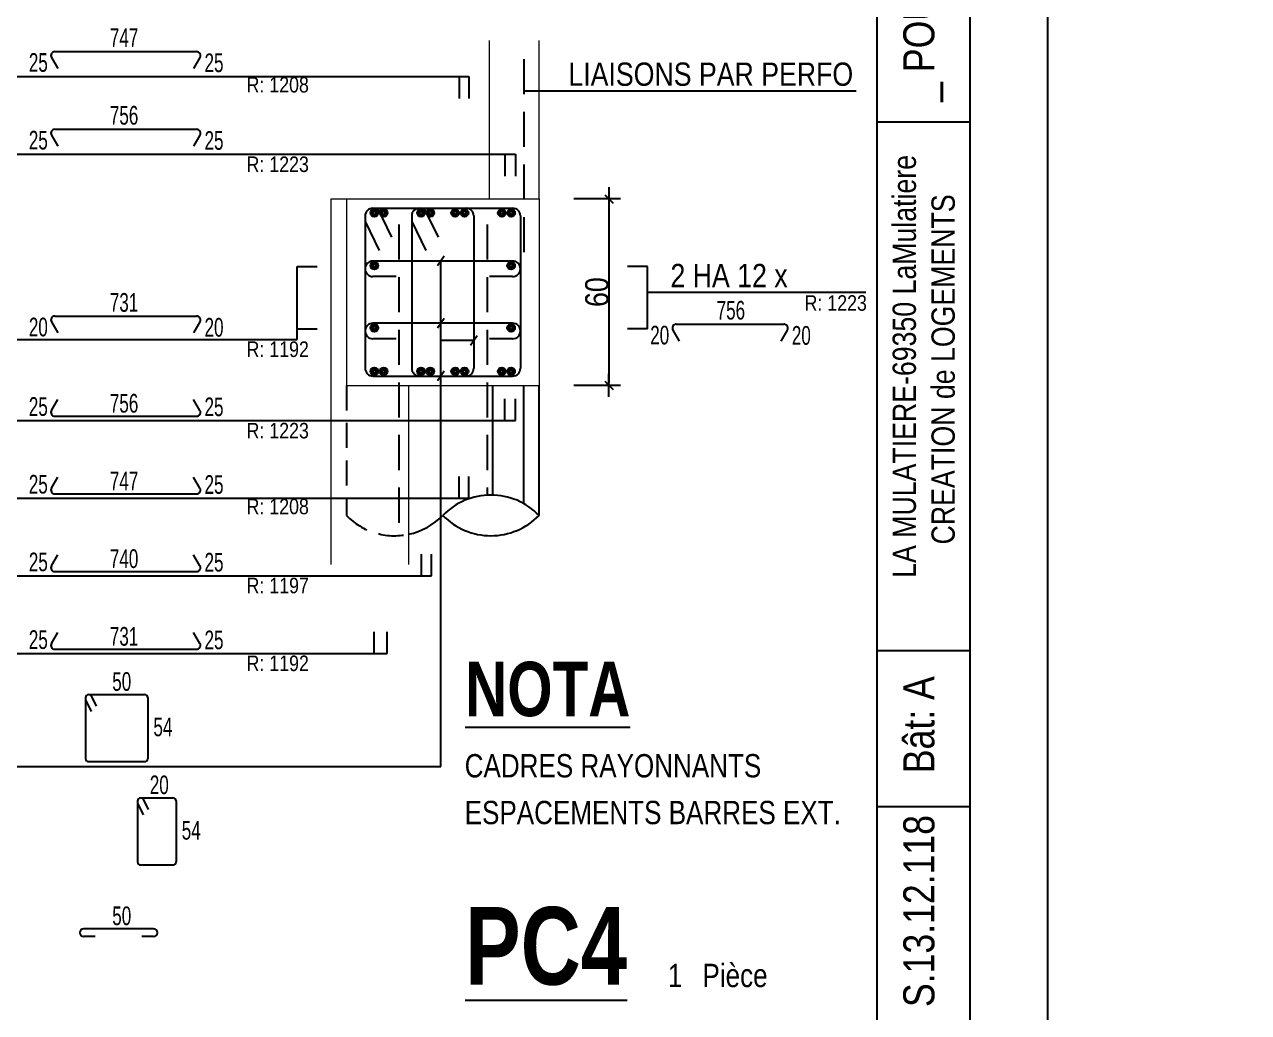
# Model space of a CAD drawing. Header units: centimetres. Extents: x 20328 to 51171, y -21855 to -16644.
# Drawn here: x 31165 to 31953, y -18408 to -17772 of the extents above; entities that cross this region are included whole.
import ezdxf
from ezdxf.enums import TextEntityAlignment as Align

# ---------------------------------------------------------------- set-up
doc = ezdxf.new("R2010")
doc.units = ezdxf.units.CM
doc.header["$LTSCALE"] = 25.4
doc.header["$PDMODE"] = 1
doc.header["$PDSIZE"] = -2
doc.linetypes.add('CACHEX2', pattern=[19.05, 12.7, -6.35])
for name, color, linetype in [('01_cote_gen', 4, 'Continuous'), ('01_fenetres', 171, 'Continuous'), ('01_linteaux', 2, 'Continuous'), ('01_murs_sup', 2, 'CACHEX2'), ('01_poch_murs', 253, 'Continuous'), ('01_texte', 230, 'Continuous'), ('AA_COTES', 2, 'Continuous')]:
    doc.layers.add(name, color=color, linetype=linetype)
doc.layers.add('01_murs_coup', color=5, linetype='Continuous', lineweight=60)
doc.styles.add('impact', font='impact.ttf')
doc.styles.add('MATTE_TXT', font='arial.ttf')
doc.styles.add('STYLE2', font='ARIALN.TTF')
doc.dimstyles.new('JB25', dxfattribs={"dimscale": 0.1, "dimtxt": 150, "dimasz": 15, "dimexe": 0.1, "dimexo": 0.1, "dimgap": 0.09, "dimtad": 1, "dimdec": 1, "dimlfac": 0.5, "dimdsep": 46, "dimtxsty": 'STYLE2', "dimblk1": 'BOND_G', "dimblk2": 'BOND_D', "dimsah": 1, "dimcen": 1.5, "dimdle": 0.01, "dimse1": 1, "dimse2": 1, "dimclrd": 4, "dimclre": 2, "dimclrt": 6, "dimazin": 2, "dimtfac": 2.333333, "dimtdec": 1, "dimtix": 1, "dimtmove": 2, "dimatfit": 3, "dimldrblk": 'BOND_G', "dimfxl": 1, "dimtolj": 1, "dimtzin": 0, "dimarcsym": 0})

# ---------------------------------------------------------------- blocks, each defined once
blk = doc.blocks.new('BOND_G')
at = {"layer": 'AA_COTES', "color": 0}
for p, q in [((0, -5), (0, 15)), ((5, 0), (-5, 0)), ((1.77, 1.77), (-1.77, -1.77))]:
    blk.add_line(p, q, dxfattribs=at)
blk = doc.blocks.new('BOND_D')
at = {"layer": 'AA_COTES', "color": 0}
for p, q in [((5, 0), (-5, 0)), ((-1.77, -1.77), (1.77, 1.77)), ((0, 5), (0, -15))]:
    blk.add_line(p, q, dxfattribs=at)
blk = doc.blocks.new('*D65')
at = {"layer": '01_cote_gen', "color": 4, "lineweight": -2, "ltscale": 3, "transparency": 16777216}
blk.add_line((31541.04, -17885.84), (31541.04, -18002.84), dxfattribs=at)
at = {"layer": 'Defpoints', "color": 0, "ltscale": 3, "transparency": 16777216}
for p in [(31436.01, -17884.34), (31436.01, -18004.34), (31541.04, -18004.34)]:
    blk.add_point(p, dxfattribs=at)
at = {"layer": '01_cote_gen', "color": 4, "lineweight": -2, "ltscale": 3, "transparency": 16777216, "xscale": 1.5, "yscale": 1.5, "zscale": 1.5}
for name, p, rotation in [('BOND_G', (31541.04, -17884.34), 90), ('BOND_D', (31541.04, -18004.34), 270)]:
    blk.add_blockref(name, p, dxfattribs=dict(at, rotation=rotation))
at = {"layer": '01_cote_gen', "color": 6, "ltscale": 3, "transparency": 16777216, "insert": (31533.37, -17944.34), "char_height": 15, "attachment_point": 5, "rotation": 90, "style": 'STYLE2'}
blk.add_mtext('\\A1;60', dxfattribs=at)

msp = doc.modelspace()

# ---------------------------------------------------------------- hatches: boundary and pattern name
at = {"layer": '01_murs_sup', "ltscale": 3}
h = msp.add_hatch(dxfattribs=at)
h.set_pattern_fill('DASH', color=256, scale=5, angle=90.48278)
h.set_pattern_definition([(90.48278, (14459.826, 23248.998), (-16.008199, 15.740674), [15.875, -15.875])])
h.paths.add_polyline_path([(30311.98, -17572.43, 0.002531), (30287.41, -17571.6), (30266.28, -17593.09, -0.002575), (30291.04, -17593.72)])
h.paths.add_polyline_path([(30340.27, -17543.65, -0.006516), (30404.2, -17547.68, -0.046273), (30411.44, -17538.8), (30386.54, -17514.32, 0.004068), (30346.11, -17511.91), (30287.41, -17571.6, -0.002531), (30311.98, -17572.43)])
h.paths.add_polyline_path([(30346.11, -17511.91, 0.002955), (30316.71, -17510.57), (30257.36, -17570.93, -0.003096), (30287.41, -17571.6)])
h.paths.add_polyline_path([(30461.72, -17520.57, 0.007576), (30386.54, -17514.32), (30411.44, -17538.8, -0.226746)])
h.paths.add_polyline_path([(30482.57, -17554.9), (30499.12, -17538.07, 0.414214), (30411.44, -17538.8), (30421.89, -17549.09, -0.006201)])
h.paths.add_polyline_path([(30524.91, -17527.61, 0.001402), (30511.06, -17525.92), (30499.12, -17538.07, -0.099823), (30512.85, -17558.37, -0.000832), (30520.97, -17559.36)])
h.paths.add_polyline_path([(27972.26, -18516.25), (27993.08, -18536.73), (28007.9, -18521.65), (27987.08, -18501.17)], flags=9)
h.paths.add_polyline_path([(28954.99, -17942.06), (28975.82, -17962.53), (28990.64, -17947.46), (28969.82, -17926.98)], flags=9)
h.paths.add_polyline_path([(29518.41, -20956.75), (29597.44, -21034.47), (29629.66, -21001.7), (29550.63, -20923.99)], flags=9)
h.paths.add_polyline_path([(27580.21, -17779.35), (27623.76, -17822.17), (27678.55, -17766.45), (27635, -17723.63)], flags=9)
h.paths.add_polyline_path([(27789.22, -17567.54), (27831.95, -17609.55), (27884.54, -17556.08), (27841.81, -17514.06)], flags=9)
h.paths.add_polyline_path([(28644.33, -16697.37), (28685.61, -16737.96), (28738.19, -16684.48), (28696.91, -16643.89)], flags=9)
h.paths.add_polyline_path([(29630.47, -17879.95), (29712.51, -17897.48), (29734.46, -17794.8), (29652.41, -17777.26)], flags=9)
h.paths.add_polyline_path([(31595.94, -18192.72), (31677.99, -18210.25), (31699.93, -18107.57), (31617.88, -18090.04)], flags=9)
h.paths.add_polyline_path([(31279.48, -17991.92), (31337.27, -18048.74), (31410.89, -17973.87), (31353.1, -17917.05)], flags=9)
h.paths.add_polyline_path([(31834.83, -18589.34), (31910.47, -18663.71), (31951.83, -18621.64), (31876.2, -18547.27)], flags=9)
h.paths.add_polyline_path([(32487.17, -18530.13), (32643.46, -18683.8), (32675.7, -18651.01), (32519.41, -18497.34)], flags=9)
h.paths.add_polyline_path([(31810.93, -18429.95), (32052.06, -18667.05), (32084.13, -18634.44), (31843, -18397.34)], flags=9)
h.paths.add_polyline_path([(32212.7, -18892.34), (32368.99, -19046.02), (32401.23, -19013.23), (32244.94, -18859.56)], flags=9)
h.paths.add_polyline_path([(31777.24, -18464.16), (31933.53, -18617.83), (31965.77, -18585.05), (31809.48, -18431.37)], flags=9)
h.paths.add_polyline_path([(32270.29, -19017.52), (32345.93, -19091.89), (32387.29, -19049.83), (32311.66, -18975.46)], flags=9)
h.paths.add_polyline_path([(32246.4, -18858.14), (32487.52, -19095.23), (32519.59, -19062.62), (32278.46, -18825.53)], flags=9)
h.paths.add_polyline_path([(28192.6, -18655.44), (28280, -18741.38), (28309.65, -18711.22), (28222.25, -18625.28)], flags=9)
h.paths.add_polyline_path([(28111.55, -18681.74), (28248.69, -18816.59), (28280.91, -18783.82), (28143.77, -18648.97)], flags=9)
h.paths.add_polyline_path([(28501.76, -18928.34), (28636.4, -18927.14), (28635.97, -18879.71), (28501.34, -18880.92)], flags=9)
h.paths.add_polyline_path([(27502.65, -19897.39), (27497.45, -20031.94), (27544.84, -20033.76), (27550.04, -19899.22)], flags=9)
h.paths.add_polyline_path([(28420.71, -21271), (28555.03, -21280.28), (28558.3, -21232.97), (28423.97, -21223.69)], flags=9)
h.paths.add_polyline_path([(29574.93, -19249.71), (29675.55, -19147.38), (29642.76, -19115.14), (29542.14, -19217.47)], flags=9)
h.paths.add_polyline_path([(29557.49, -19198.56), (29635.21, -19119.53), (29602.44, -19087.31), (29524.73, -19166.35)], flags=9)
h.paths.add_polyline_path([(27639.42, -19180.97), (27741.74, -19281.58), (27773.96, -19248.81), (27671.64, -19148.2)], flags=9)
h.paths.add_polyline_path([(27690.54, -19163.55), (27769.58, -19241.26), (27801.8, -19208.5), (27722.76, -19130.78)], flags=9)
h.paths.add_polyline_path([(30303.64, -18550.86), (30416.32, -18661.65), (30445.97, -18631.49), (30333.29, -18520.7)], flags=9)
h.paths.add_polyline_path([(30339.94, -18482.15), (30477.09, -18617.01), (30509.33, -18584.22), (30372.18, -18449.36)], flags=9)
h.paths.add_polyline_path([(30407.51, -18445.23), (30514.82, -18550.75), (30544.48, -18520.59), (30437.16, -18415.07)], flags=9)
h.paths.add_polyline_path([(30796.52, -18154.79), (30785.92, -18318.91), (30831.78, -18321.87), (30842.38, -18157.75)], flags=9)
h.paths.add_polyline_path([(31214.96, -18262.32), (31148.21, -18412.62), (31190.21, -18431.27), (31256.96, -18280.97)], flags=9)
h.paths.add_polyline_path([(30791.27, -19409.37), (30810.66, -19428.43), (30825.48, -19413.35), (30806.1, -19394.29)], flags=9)
h.paths.add_polyline_path([(30716.35, -19496.98), (30737.17, -19517.45), (30751.99, -19502.37), (30731.17, -19481.9)], flags=9)
h.paths.add_polyline_path([(30679.82, -19609.72), (30701.12, -19630.66), (30715.94, -19615.59), (30694.64, -19594.64)], flags=9)
h.paths.add_polyline_path([(30780.27, -19698.68), (30801.57, -19719.62), (30816.4, -19704.55), (30795.1, -19683.6)], flags=9)
h.paths.add_polyline_path([(30848.75, -19768.82), (30869.57, -19789.29), (30884.4, -19774.21), (30863.57, -19753.74)], flags=9)
h.paths.add_polyline_path([(30920.05, -19838.93), (30941.35, -19859.87), (30956.18, -19844.79), (30934.88, -19823.85)], flags=9)
h.paths.add_polyline_path([(31277.62, -19790.41), (31294.61, -19807.12), (31309.44, -19792.05), (31292.44, -19775.34)], flags=9)
h.paths.add_polyline_path([(31201.18, -19866.72), (31222.48, -19887.67), (31237.31, -19872.59), (31216.01, -19851.64)], flags=9)
h.paths.add_polyline_path([(31113.38, -19936.05), (31134.68, -19957), (31149.5, -19941.92), (31128.2, -19920.98)], flags=9)
h.paths.add_polyline_path([(31008.34, -19910.31), (31030.12, -19931.73), (31044.94, -19916.65), (31023.16, -19895.23)], flags=9)
h.paths.add_polyline_path([(31289.39, -19415.95), (31307.98, -19397.04), (31292.9, -19382.21), (31274.31, -19401.12)], flags=9)
h.paths.add_polyline_path([(31344.42, -19470.53), (31363.48, -19451.14), (31348.4, -19436.32), (31329.34, -19455.7)], flags=9)
h.paths.add_polyline_path([(31431.25, -19555.92), (31450.32, -19536.54), (31435.24, -19521.71), (31416.18, -19541.1)], flags=9)
h.paths.add_polyline_path([(31399.62, -19651.68), (31418.22, -19632.77), (31403.14, -19617.95), (31384.55, -19636.86)], flags=9)
h.paths.add_polyline_path([(31232.63, -19360.61), (31251.69, -19341.23), (31236.62, -19326.4), (31217.55, -19345.79)], flags=9)
h.paths.add_polyline_path([(31160.65, -19290.3), (31180.18, -19270.44), (31165.1, -19255.61), (31145.57, -19275.47)], flags=9)
h.paths.add_polyline_path([(31059.42, -19239.86), (31078.49, -19220.47), (31063.41, -19205.65), (31044.35, -19225.03)], flags=9)
h.paths.add_polyline_path([(30949.67, -19273.79), (30969.05, -19292.85), (30983.88, -19277.77), (30964.49, -19258.71)], flags=9)
h.paths.add_polyline_path([(30886.52, -19338.01), (30901.59, -19352.84), (30916.42, -19337.76), (30901.34, -19322.94)], flags=9)
h.paths.add_polyline_path([(31234.19, -20656.74), (31346.87, -20767.53), (31376.52, -20737.38), (31263.84, -20626.58)], flags=9)
h.paths.add_polyline_path([(31270.51, -20588.02), (31407.65, -20722.87), (31439.87, -20690.11), (31302.72, -20555.25)], flags=9)
h.paths.add_polyline_path([(31338.05, -20551.11), (31445.37, -20656.63), (31475.02, -20626.47), (31367.71, -20520.95)], flags=9)
h.paths.add_polyline_path([(27823.8, -18328.37), (27917.25, -18420.26), (27971.88, -18364.7), (27878.43, -18272.81)], flags=9)
h.paths.add_polyline_path([(28102.6, -18201.38), (28195.74, -18292.96), (28250.34, -18237.44), (28157.2, -18145.85)], flags=9)
edge = h.paths.add_edge_path()
edge.add_line((30555.39, -17563.89), (30559.78, -17532.19))
edge.add_arc((30217.94, -19998.06), 2489.45, 82.10751, 82.917)
edge.add_line((30524.91, -17527.61), (30520.97, -17559.36))
edge.add_arc((30217.94, -19998.06), 2457.45, 82.10751, 82.917, ccw=False)
h = msp.add_hatch(dxfattribs=at)
h.set_pattern_fill('DASH', color=256, scale=2.5, angle=107.04802)
h.set_pattern_definition([(107.048023, (16808.495, 37.6584), (-9.915783, 5.2616595), [7.9375, -7.9375])])
h.paths.add_polyline_path([(30224.84, -17266.14, 0.002531), (30212.95, -17269.25), (30205.89, -17282.56, -0.002575), (30217.85, -17279.33)])
h.paths.add_polyline_path([(30234.3, -17248.32, -0.006516), (30265.51, -17241.13, -0.046273), (30267.72, -17235.85), (30252.29, -17227.67, 0.004068), (30232.57, -17232.27), (30212.95, -17269.25, -0.002531), (30224.84, -17266.14)])
h.paths.add_polyline_path([(30232.57, -17232.27, 0.002955), (30218.29, -17235.82), (30198.45, -17273.21, -0.003096), (30212.95, -17269.25)])
h.paths.add_polyline_path([(30289.21, -17219.94, 0.007576), (30252.29, -17227.67), (30267.72, -17235.85, -0.226746)])
h.paths.add_polyline_path([(30304.1, -17233.42), (30309.63, -17223, 0.414214), (30267.72, -17235.85), (30274.19, -17239.29, -0.006201)])
h.paths.add_polyline_path([(30320.5, -17214.31, 0.001402), (30313.62, -17215.48), (30309.63, -17223, -0.099823), (30319.11, -17230.77, -0.000832), (30323.14, -17230.09)])
h.paths.add_polyline_path([(30415.57, -17218.23, -0.015336), (30416.41, -17216.53, -0.259481), (30441.71, -17200.13, 0.024525), (30320.5, -17214.31), (30323.14, -17230.09, -0.018968)])
h.paths.add_polyline_path([(30452.05, -17215.5), (30458.33, -17203.67, 0.414214), (30416.41, -17216.53), (30419.05, -17217.93, -0.006733)])
h.paths.add_polyline_path([(30546.26, -17213.47), (30552.78, -17197.6, 0.018479), (30460.81, -17198.99), (30458.33, -17203.67, -0.131143), (30470.04, -17214.56, -0.015513)])
h.paths.add_polyline_path([(30595.48, -17199.27, 0.008584), (30552.78, -17197.6), (30549.11, -17206.53), (30562.93, -17213.87, -0.000892), (30567.31, -17214.01, -0.275915)])
h.paths.add_polyline_path([(30718.42, -17228.53, -0.275915), (30748.19, -17217.37, 0.028052), (30609.7, -17200.15), (30608.27, -17202.83, -0.162718), (30621.82, -17217.08, -0.0198)])
h.paths.add_polyline_path([(30866.58, -17261.57, -0.275915), (30897.5, -17254.17, 0.028935), (30757.87, -17219.17), (30757.18, -17220.49, -0.194612), (30772.13, -17238.29, -0.0198)])
h.paths.add_polyline_path([(29238.08, -18052), (29250.98, -18058.85), (29255.93, -18049.51), (29243.04, -18042.66)], flags=9)
h.paths.add_polyline_path([(29627.2, -17636.73), (29640.1, -17643.57), (29645.06, -17634.24), (29632.16, -17627.39)], flags=9)
h.paths.add_polyline_path([(30326.97, -19001.2), (30375.93, -19027.18), (30386.7, -19006.88), (30337.74, -18980.9)], flags=9)
h.paths.add_polyline_path([(28945.15, -17754.73), (28972.12, -17769.05), (28990.44, -17734.53), (28963.46, -17720.22)], flags=9)
h.paths.add_polyline_path([(29015.12, -17623.43), (29041.59, -17637.47), (29059.17, -17604.35), (29032.7, -17590.3)], flags=9)
h.paths.add_polyline_path([(29300.88, -17084.5), (29326.45, -17098.07), (29344.03, -17064.94), (29318.46, -17051.38)], flags=9)
h.paths.add_polyline_path([(29942.07, -17510.67), (29983.89, -17507.38), (29979.77, -17455.04), (29937.95, -17458.33)], flags=9)
h.paths.add_polyline_path([(30928.6, -17380.38), (30970.42, -17377.09), (30966.3, -17324.75), (30924.48, -17328.04)], flags=9)
h.paths.add_polyline_path([(30748.31, -17329.26), (30784.11, -17348.26), (30808.72, -17301.88), (30772.92, -17282.89)], flags=9)
h.paths.add_polyline_path([(31099.63, -17536.41), (31146.48, -17561.27), (31160.31, -17535.21), (31113.46, -17510.35)], flags=9)
h.paths.add_polyline_path([(31403.82, -17415.04), (31500.63, -17466.4), (31511.41, -17446.1), (31414.6, -17394.73)], flags=9)
h.paths.add_polyline_path([(31065.46, -17463.43), (31214.82, -17542.68), (31225.53, -17522.48), (31076.18, -17443.23)], flags=9)
h.paths.add_polyline_path([(31323.92, -17627.75), (31420.73, -17679.12), (31431.5, -17658.81), (31334.7, -17607.45)], flags=9)
h.paths.add_polyline_path([(31054.19, -17484.62), (31150.99, -17535.99), (31161.77, -17515.68), (31064.96, -17464.32)], flags=9)
h.paths.add_polyline_path([(31369.36, -17679.54), (31416.21, -17704.4), (31430.04, -17678.34), (31383.19, -17653.48)], flags=9)
h.paths.add_polyline_path([(31335.19, -17606.56), (31484.55, -17685.81), (31495.27, -17665.61), (31345.91, -17586.36)], flags=9)
h.paths.add_polyline_path([(29363.52, -18087.3), (29417.66, -18116.03), (29427.57, -18097.35), (29373.43, -18068.62)], flags=9)
h.paths.add_polyline_path([(29328.43, -18111.46), (29413.38, -18156.53), (29424.15, -18136.24), (29339.2, -18091.16)], flags=9)
h.paths.add_polyline_path([(29550.59, -18174.01), (29614.94, -18154.24), (29607.98, -18131.58), (29543.63, -18151.35)], flags=9)
h.paths.add_polyline_path([(29209.91, -18780.86), (29226.6, -18846.08), (29249.57, -18840.2), (29232.88, -18774.98)], flags=9)
h.paths.add_polyline_path([(29845.7, -19308.28), (29911.4, -19293.58), (29906.22, -19270.44), (29840.52, -19285.14)], flags=9)
h.paths.add_polyline_path([(30110.71, -18175.05), (30144.35, -18111.66), (30124.04, -18100.88), (30090.4, -18164.27)], flags=9)
h.paths.add_polyline_path([(30095.07, -18153.02), (30121.05, -18104.06), (30100.75, -18093.29), (30074.77, -18142.25)], flags=9)
h.paths.add_polyline_path([(29173.33, -18418.01), (29236.71, -18451.65), (29247.48, -18431.35), (29184.1, -18397.72)], flags=9)
h.paths.add_polyline_path([(29195.35, -18402.38), (29244.3, -18428.36), (29255.07, -18408.06), (29206.12, -18382.08)], flags=9)
h.paths.add_polyline_path([(30360.33, -17736.24), (30430.12, -17773.28), (30440.03, -17754.6), (30370.24, -17717.56)], flags=9)
h.paths.add_polyline_path([(30367.93, -17698.14), (30452.88, -17743.22), (30463.66, -17722.91), (30378.7, -17677.83)], flags=9)
h.paths.add_polyline_path([(30395.04, -17670.81), (30461.52, -17706.08), (30471.43, -17687.41), (30404.96, -17652.13)], flags=9)
h.paths.add_polyline_path([(30540.08, -17476.17), (30558.39, -17556.33), (30580.79, -17551.21), (30562.47, -17471.05)], flags=9)
h.paths.add_polyline_path([(30755.94, -17468.05), (30745.38, -17549.59), (30768.16, -17552.55), (30778.73, -17471)], flags=9)
h.paths.add_polyline_path([(30716.4, -18078.17), (30728.41, -18084.54), (30733.37, -18075.2), (30721.36, -18068.83)], flags=9)
h.paths.add_polyline_path([(30692.99, -18130.84), (30705.88, -18137.68), (30710.84, -18128.34), (30697.94, -18121.5)], flags=9)
h.paths.add_polyline_path([(30691.55, -18190.07), (30704.75, -18197.07), (30709.7, -18187.74), (30696.51, -18180.73)], flags=9)
h.paths.add_polyline_path([(30752.38, -18218.39), (30765.57, -18225.39), (30770.53, -18216.05), (30757.33, -18209.05)], flags=9)
h.paths.add_polyline_path([(30795.19, -18242.24), (30808.09, -18249.08), (30813.04, -18239.74), (30800.15, -18232.9)], flags=9)
h.paths.add_polyline_path([(30839.36, -18265.67), (30852.55, -18272.68), (30857.51, -18263.34), (30844.31, -18256.34)], flags=9)
h.paths.add_polyline_path([(31003.81, -18191.45), (31014.33, -18197.04), (31019.29, -18187.7), (31008.76, -18182.11)], flags=9)
h.paths.add_polyline_path([(30978.05, -18238.92), (30991.25, -18245.92), (30996.2, -18236.58), (30983.01, -18229.58)], flags=9)
h.paths.add_polyline_path([(30945.85, -18284.66), (30959.05, -18291.66), (30964, -18282.32), (30950.81, -18275.32)], flags=9)
h.paths.add_polyline_path([(30891.84, -18287.3), (30905.34, -18294.46), (30910.29, -18285.12), (30896.8, -18277.96)], flags=9)
h.paths.add_polyline_path([(30956.07, -18010.31), (30962.28, -17998.6), (30952.94, -17993.64), (30946.73, -18005.35)], flags=9)
h.paths.add_polyline_path([(30990.22, -18028.63), (30996.59, -18016.62), (30987.25, -18011.66), (30980.88, -18023.67)], flags=9)
h.paths.add_polyline_path([(31044.01, -18057.17), (31050.38, -18045.16), (31041.04, -18040.21), (31034.67, -18052.22)], flags=9)
h.paths.add_polyline_path([(31042.5, -18107.57), (31048.71, -18095.86), (31039.37, -18090.91), (31033.16, -18102.62)], flags=9)
h.paths.add_polyline_path([(30920.98, -17991.88), (30927.35, -17979.88), (30918.01, -17974.92), (30911.64, -17986.93)], flags=9)
h.paths.add_polyline_path([(30876.45, -17968.45), (30882.98, -17956.14), (30873.64, -17951.19), (30867.11, -17963.49)], flags=9)
h.paths.add_polyline_path([(30820.75, -17958.71), (30827.12, -17946.7), (30817.78, -17941.74), (30811.41, -17953.75)], flags=9)
h.paths.add_polyline_path([(30772.99, -17990.61), (30785, -17996.98), (30789.95, -17987.64), (30777.94, -17981.27)], flags=9)
h.paths.add_polyline_path([(30751.88, -18030.39), (30761.22, -18035.35), (30766.17, -18026.01), (30756.83, -18021.05)], flags=9)
h.paths.add_polyline_path([(31106.49, -18612.83), (31176.28, -18649.86), (31186.2, -18631.18), (31116.4, -18594.15)], flags=9)
h.paths.add_polyline_path([(31114.1, -18574.72), (31199.05, -18619.79), (31209.82, -18599.5), (31124.87, -18554.42)], flags=9)
h.paths.add_polyline_path([(31141.21, -18547.4), (31207.68, -18582.67), (31217.59, -18563.99), (31151.12, -18528.72)], flags=9)
h.paths.add_polyline_path([(29140.15, -17983.12), (29198.04, -18013.84), (29216.3, -17979.43), (29158.41, -17948.71)], flags=9)
h.paths.add_polyline_path([(29255.66, -17882.52), (29313.35, -17913.13), (29331.6, -17878.74), (29273.91, -17848.13)], flags=9)
edge = h.paths.add_edge_path()
edge.add_line((30962.64, -17293.67), (30968.33, -17278.71))
edge.add_arc((30525.56, -18442.03), 1244.73, 69.16249, 71.1505)
edge.add_line((30927.71, -17264.05), (30922.54, -17279.2))
edge.add_arc((30525.56, -18442.03), 1228.73, 69.16249, 71.1505, ccw=False)

# ---------------------------------------------------------------- linework, layer by layer
at = {"layer": '01_fenetres', "ltscale": 30}
for p, q in [((31713.4, -17090.41), (31713.4, -18475.41)), ((31773.4, -17090.41), (31773.4, -18475.41)), ((31773.4, -17090.41), (31773.4, -18475.41)), ((31713.4, -17834.74), (31773.4, -17834.74)), ((31713.4, -18174.91), (31773.4, -18174.91)), ((31713.4, -18275.41), (31773.4, -18275.41))]:
    msp.add_line(p, q, dxfattribs=at)
at = {"layer": '01_linteaux'}
for p, q in [((31184.37, -17789.52), (31275.64, -17789.52)), ((31182.2, -17793.27), (31186.29, -17800.35)), ((31277.8, -17793.27), (31273.72, -17800.35)), ((31182.2, -17843.27), (31186.29, -17850.35)), ((31184.37, -17839.52), (31275.64, -17839.52)), ((31277.8, -17843.27), (31273.72, -17850.35)), ((31389.08, -17890.34), (31479.08, -17890.34)), ((31392, -17890.34), (31401.09, -17909.01)), ((31422, -17890.34), (31431.09, -17909.01)), ((31384.08, -17895.34), (31384.08, -17993.34)), ((31384.08, -17898.88), (31393.17, -17917.55)), ((31414.08, -17895.34), (31414.08, -17993.34)), ((31414.08, -17898.88), (31423.17, -17917.55)), ((31454.08, -17895.34), (31454.08, -17993.34)), ((31484.08, -17895.34), (31484.08, -17993.34)), ((31479.08, -17924.34), (31389.08, -17924.34)), ((31404.08, -17934.34), (31389.08, -17934.34)), ((31479.08, -17934.34), (31464.08, -17934.34)), ((31182.2, -17963.54), (31186.29, -17970.61)), ((31184.37, -17959.79), (31275.64, -17959.79)), ((31277.8, -17963.54), (31273.72, -17970.61)), ((31479.08, -17964.34), (31389.08, -17964.34)), ((31582.2, -17968.74), (31586.29, -17975.81)), ((31584.37, -17964.99), (31653.69, -17964.99)), ((31655.86, -17968.74), (31651.77, -17975.81)), ((31404.08, -17974.34), (31389.08, -17974.34)), ((31479.08, -17974.34), (31464.08, -17974.34)), ((31389.08, -17998.34), (31479.08, -17998.34)), ((31496.08, -18088.04), (31496.08, -18004.34)), ((31182.2, -18020.45), (31186.29, -18013.38)), ((31277.8, -18020.45), (31273.72, -18013.38)), ((31184.37, -18024.2), (31275.64, -18024.2)), ((31182.2, -18070.45), (31186.29, -18063.38)), ((31277.8, -18070.45), (31273.72, -18063.38)), ((31184.37, -18074.2), (31275.64, -18074.2)), ((31182.2, -18120.45), (31186.29, -18113.38)), ((31277.8, -18120.45), (31273.72, -18113.38)), ((31184.37, -18124.2), (31275.64, -18124.2)), ((31182.2, -18170.45), (31186.29, -18163.38)), ((31277.8, -18170.45), (31273.72, -18163.38)), ((31184.37, -18174.2), (31275.64, -18174.2)), ((31204.19, -18205.33), (31204.19, -18244.53)), ((31204.19, -18206.74), (31207.82, -18214.21)), ((31206.19, -18203.33), (31242.19, -18203.33)), ((31207.36, -18203.33), (31210.99, -18210.79)), ((31244.19, -18205.33), (31244.19, -18244.53)), ((31206.19, -18246.53), (31242.19, -18246.53)), ((31237.68, -18271.84), (31237.68, -18311.04)), ((31239.68, -18269.84), (31260.42, -18269.84)), ((31240.84, -18269.84), (31244.48, -18277.31)), ((31262.42, -18271.84), (31262.42, -18311.04)), ((31237.68, -18273.26), (31241.31, -18280.72)), ((31239.68, -18313.04), (31260.42, -18313.04)), ((31247.89, -18354.13), (31202.89, -18354.13)), ((31210.39, -18359.13), (31202.89, -18359.13)), ((31247.89, -18359.13), (31240.39, -18359.13))]:
    msp.add_line(p, q, dxfattribs=at)
at = {"layer": '01_linteaux', "const_width": 3}
for points in [[(31388.83, -17893.34, 1), (31391.33, -17893.34, 1)], [(31394.83, -17893.34, 1), (31397.33, -17893.34, 1)], [(31418.83, -17893.34, 1), (31421.33, -17893.34, 1)], [(31424.83, -17893.34, 1), (31427.33, -17893.34, 1)], [(31440.83, -17893.34, 1), (31443.33, -17893.34, 1)], [(31446.83, -17893.34, 1), (31449.33, -17893.34, 1)], [(31470.83, -17893.34, 1), (31473.33, -17893.34, 1)], [(31476.83, -17893.34, 1), (31479.33, -17893.34, 1)], [(31388.83, -17927.34, 1), (31391.33, -17927.34, 1)], [(31476.83, -17927.34, 1), (31479.33, -17927.34, 1)], [(31388.83, -17967.34, 1), (31391.33, -17967.34, 1)], [(31476.83, -17967.34, 1), (31479.33, -17967.34, 1)], [(31388.83, -17995.34, -1), (31391.33, -17995.34, -1)], [(31394.83, -17995.34, -1), (31397.33, -17995.34, -1)], [(31418.83, -17995.34, -1), (31421.33, -17995.34, -1)], [(31424.83, -17995.34, -1), (31427.33, -17995.34, -1)], [(31440.83, -17995.34, -1), (31443.33, -17995.34, -1)], [(31446.83, -17995.34, -1), (31449.33, -17995.34, -1)], [(31470.83, -17995.34, -1), (31473.33, -17995.34, -1)], [(31476.83, -17995.34, -1), (31479.33, -17995.34, -1)]]:
    msp.add_lwpolyline(points, format="xyb", close=True, dxfattribs=at)
at = {"layer": '01_linteaux'}
for centre in [(31390.08, -17893.34), (31396.08, -17893.34), (31420.08, -17893.34), (31426.08, -17893.34), (31442.08, -17893.34), (31448.08, -17893.34), (31472.08, -17893.34), (31478.08, -17893.34), (31390.08, -17927.34), (31478.08, -17927.34), (31390.08, -17967.34), (31478.08, -17967.34), (31390.08, -17995.34), (31396.08, -17995.34), (31420.08, -17995.34), (31426.08, -17995.34), (31442.08, -17995.34), (31448.08, -17995.34), (31472.08, -17995.34), (31478.08, -17995.34)]:
    msp.add_circle(centre, 2.5, dxfattribs=at)
for centre, radius, start, end in [((31184.37, -17792.02), 2.5, 90, 210), ((31275.64, -17792.02), 2.5, 330, 90), ((31184.37, -17842.02), 2.5, 90, 210), ((31275.64, -17842.02), 2.5, 330, 90), ((31389.08, -17895.34), 5, 90, 180), ((31419.08, -17895.34), 5, 90, 180), ((31449.08, -17895.34), 5, 0, 90), ((31479.08, -17895.34), 5, 0, 90), ((31389.08, -17929.34), 5, 90, 270), ((31479.08, -17929.34), 5, 270, 90), ((31184.37, -17962.29), 2.5, 90, 210), ((31275.64, -17962.29), 2.5, 330, 90), ((31389.08, -17969.34), 5, 90, 270), ((31479.08, -17969.34), 5, 270, 90), ((31584.37, -17967.49), 2.5, 90, 210), ((31653.69, -17967.49), 2.5, 330, 90), ((31389.08, -17993.34), 5, 180, 270), ((31419.08, -17993.34), 5, 180, 270), ((31449.08, -17993.34), 5, 270, 0), ((31479.08, -17993.34), 5, 270, 0), ((31184.37, -18021.7), 2.5, 150, 270), ((31275.64, -18021.7), 2.5, 270, 30), ((31184.37, -18071.7), 2.5, 150, 270), ((31275.64, -18071.7), 2.5, 270, 30), ((31465.08, -18118.18), 43.24, 44.19387, 135.80613), ((31403.08, -18057.9), 43.24, 282.01437, 315.80613), ((31465.08, -18057.9), 43.24, 224.19387, 315.80613), ((31184.37, -18121.7), 2.5, 150, 270), ((31275.64, -18121.7), 2.5, 270, 30), ((31184.37, -18171.7), 2.5, 150, 270), ((31275.64, -18171.7), 2.5, 270, 30), ((31206.19, -18205.33), 2, 90, 180), ((31242.19, -18205.33), 2, 0, 90), ((31206.19, -18244.53), 2, 180, 270), ((31242.19, -18244.53), 2, 270, 0), ((31239.68, -18271.84), 2, 90, 180), ((31260.42, -18271.84), 2, 0, 90), ((31239.68, -18311.04), 2, 180, 270), ((31260.42, -18311.04), 2, 270, 0), ((31202.89, -18356.63), 2.5, 90, 270), ((31247.89, -18356.63), 2.5, 270, 90)]:
    msp.add_arc(centre, radius, start, end, dxfattribs=at)
at = {"layer": '01_murs_coup', "linetype": 'Continuous', "lineweight": 5}
for p, q in [((31464.08, -17884.34), (31464.08, -17782.36)), ((31496.08, -17884.34), (31496.08, -17782.36)), ((31362.08, -17884.34), (31496.08, -17884.34)), ((31362.08, -17884.34), (31362.08, -18119.75)), ((31372.08, -17884.34), (31372.08, -18004.34)), ((31496.08, -17884.34), (31496.08, -18004.34)), ((31372.08, -18004.34), (31496.08, -18004.34)), ((31412.08, -18004.34), (31412.08, -18119.75))]:
    msp.add_line(p, q, dxfattribs=at)
at = {"layer": '01_murs_sup', "ltscale": 0.07}
for p, q in [((31486.26, -17794.42), (31486.26, -17924.34)), ((31405.8, -17900.81), (31405.8, -18101.06)), ((31462.64, -17900.81), (31462.64, -18075.02))]:
    msp.add_line(p, q, dxfattribs=at)
at = {"layer": '01_murs_sup', "ltscale": 0.05}
msp.add_line((31372.08, -18004.34), (31372.08, -18088.04), dxfattribs=at)
msp.add_arc((31403.08, -18057.9), 43.24, 224.19387, 282.01437, dxfattribs=at)
at = {"layer": '01_poch_murs'}
for p, q in [((31466.08, -18004.34), (31466.08, -18074.96)), ((31486.08, -18004.34), (31486.08, -18080.39))]:
    msp.add_line(p, q, dxfattribs=at)
at = {"layer": '01_texte', "ltscale": 30}
for p, q in [((31823.4, -17040.41), (31823.4, -18525.41)), ((30832.61, -17805.58), (31450.94, -17805.58)), ((31444.66, -17805.58), (31444.66, -17819.66)), ((31450.94, -17805.58), (31450.94, -17819.66)), ((30832.61, -17855.58), (31480.85, -17855.58)), ((31474.11, -17855.58), (31474.11, -17869.66)), ((31480.85, -17855.58), (31480.85, -17869.66)), ((31340.47, -17974.87), (31340.47, -17927.89)), ((31340.47, -17927.89), (31353.26, -17927.89)), ((31565.84, -17927.89), (31553.05, -17927.89)), ((31565.84, -17967.95), (31565.84, -17927.89)), ((31565.84, -17944.34), (31706.42, -17944.34)), ((31340.47, -17967.95), (31353.26, -17967.95)), ((31565.84, -17967.95), (31553.05, -17967.95)), ((31010.6, -17974.87), (31340.47, -17974.87)), ((31474.11, -18027.02), (31474.11, -18012.94)), ((31480.85, -18027.02), (31480.85, -18012.94)), ((30832.61, -18027.02), (31480.85, -18027.02)), ((31444.66, -18077.02), (31444.66, -18062.94)), ((31450.94, -18077.02), (31450.94, -18062.94)), ((30832.61, -18077.02), (31450.94, -18077.02)), ((31420.38, -18127.02), (31420.38, -18112.94)), ((31426.84, -18127.02), (31426.84, -18112.94)), ((30832.61, -18127.02), (31426.84, -18127.02)), ((31389.91, -18177.02), (31389.91, -18162.94)), ((31398.22, -18177.02), (31398.22, -18162.94)), ((30832.61, -18177.02), (31398.22, -18177.02))]:
    msp.add_line(p, q, dxfattribs=at)
at = {"layer": '01_texte'}
msp.add_line((31486.26, -17814.76), (31700.28, -17814.76), dxfattribs=at)
at = {"layer": '01_texte', "linetype": 'Continuous'}
for p, q in [((31434.99, -17921.23), (31430.74, -17927.45)), ((31432.87, -18249.6), (31432.87, -17924.34)), ((31434.99, -17961.23), (31430.74, -17967.45)), ((31456.21, -17972.45), (31451.96, -17978.66)), ((31454.08, -17975.55), (31432.87, -17975.55)), ((31434.99, -17995.23), (31430.74, -18001.45)), ((30977.78, -18249.6), (31432.87, -18249.6))]:
    msp.add_line(p, q, dxfattribs=at)

# ---------------------------------------------------------------- texts
at = {"layer": '01_texte', "style": 'STYLE2'}
for s, height, p in [(' _ POUTRE de COURONNEMENT_', 20, (31750.55, -17828.23)), ('LA MULATIERE-69350 LaMulatiere', 15, (31738.68, -18128.22)), ('CREATION de LOGEMENTS', 15, (31763.68, -18106.73)), ('Bât: A', 20, (31750.55, -18253.95)), ('S.13.12.118', 20, (31750.55, -18404.45))]:
    msp.add_text(s, height=height, rotation=90, dxfattribs=at).set_placement(p)
at = {"layer": '01_texte', "style": 'STYLE2', "width": 0.8}
for s, p in [('747', (31238.12, -17786.54)), ('25', (31179.86, -17802.55)), ('25', (31292.96, -17802.74)), ('756', (31238.12, -17836.54)), ('25', (31179.86, -17852.55)), ('25', (31292.96, -17852.74)), ('731', (31238.12, -17956.97)), ('756', (31628.72, -17962)), ('20', (31179.86, -17972.81)), ('20', (31292.96, -17973)), ('20', (31579.86, -17978.01)), ('20', (31671.01, -17978.2)), ('25', (31179.86, -18023.99)), ('756', (31238.12, -18021.88)), ('25', (31292.96, -18024.18)), ('25', (31179.86, -18073.99)), ('747', (31238.12, -18071.88)), ('25', (31292.96, -18074.18)), ('25', (31179.86, -18123.99)), ('740', (31238.12, -18121.88)), ('25', (31292.96, -18124.18)), ('25', (31179.86, -18173.99)), ('731', (31238.12, -18171.88)), ('25', (31292.96, -18174.18)), ('50', (31233.55, -18200.95)), ('54', (31260.06, -18230.18)), ('20', (31257.71, -18267.46)), ('54', (31278.29, -18296.7)), ('50', (31233.55, -18351.75))]:
    msp.add_text(s, height=12, dxfattribs=at).set_placement(p, align=Align.RIGHT)
at = {"layer": '01_texte', "style": 'STYLE2'}
for s, height, p in [('LIAISONS PAR PERFO', 15, (31514.96, -17811.58)), ('R: 1208', 10, (31307.78, -17815.87)), ('R: 1223', 10, (31307.78, -17867.04)), ('R: 1223', 10, (31666.99, -17956.34)), ('R: 1192', 10, (31307.78, -17986.09)), ('R: 1223', 10, (31307.78, -18038.48)), ('R: 1208', 10, (31307.78, -18087.31)), ('R: 1197', 10, (31307.78, -18138.17)), ('R: 1192', 10, (31307.78, -18188.25))]:
    msp.add_text(s, height=height, dxfattribs=at).set_placement(p)
msp.add_text('2 HA 12 x', height=15, dxfattribs=at).set_placement((31656.1, -17941.16), align=Align.RIGHT)
at = {"layer": '01_texte', "style": 'impact'}
for s, height, p in [('%%UNOTA', 35, (31448.47, -18227.77)), ('%%UPC4', 50, (31448.47, -18405.09))]:
    msp.add_text(s, height=height, dxfattribs=at).set_placement(p, align=Align.BOTTOM_LEFT)
at = {"layer": '01_texte', "style": 'MATTE_TXT', "width": 0.8}
for s, p in [('CADRES RAYONNANTS', (31448.19, -18261.17)), ('ESPACEMENTS BARRES EXT.', (31448.19, -18291.28))]:
    msp.add_text(s, height=15, dxfattribs=at).set_placement(p, align=Align.BOTTOM_LEFT)
for s, p in [('1', (31583.7, -18396.13)), ('Pièce', (31622.21, -18396.13))]:
    msp.add_text(s, height=15, dxfattribs=at).set_placement(p, align=Align.BOTTOM_CENTER)

# ---------------------------------------------------------------- dimensions: what is measured, and where the dimension line sits
at = {"layer": '01_cote_gen', "ltscale": 3}
dim = msp.add_linear_dim(base=(31541.04, -18004.34), p1=(31436.01, -17884.34), p2=(31436.01, -18004.34), angle=90, dimstyle='JB25', dxfattribs=at)
dim.commit()
dim.dimension.update_dxf_attribs({"geometry": '*D65', "text_midpoint": (31533.37, -17944.34)})

doc.saveas('drawing.dxf')
